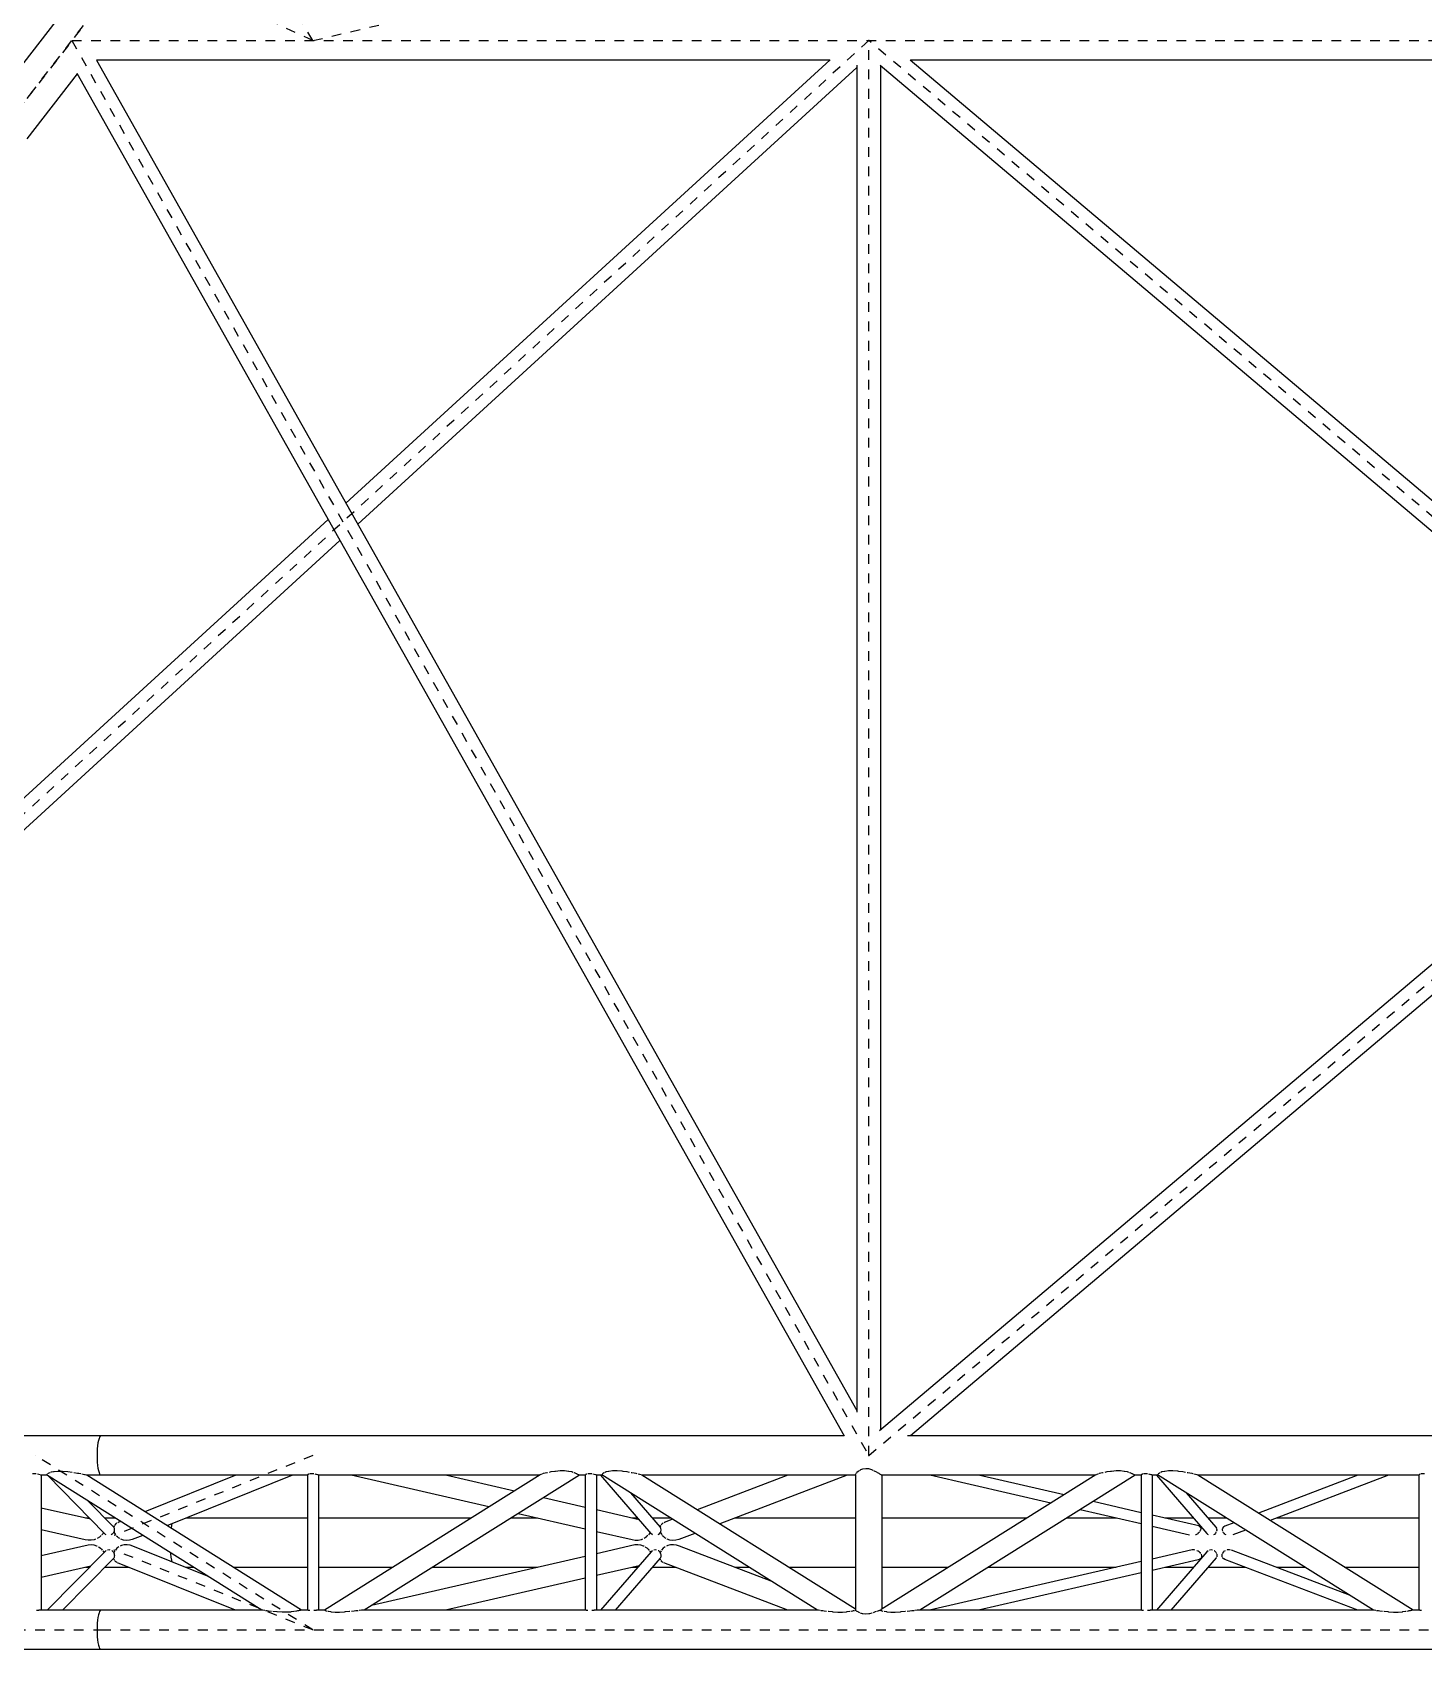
# Model space of a CAD drawing. Header units: millimetres. Extents: x 149919 to 150445, y 136651 to 136866.
# Drawn here: x 150216.85 to 150231.21, y 136806.67 to 136823.36 of the extents above; entities that cross this region are included whole.
import ezdxf

# ---------------------------------------------------------------- set-up
doc = ezdxf.new("R2010")
doc.units = ezdxf.units.MM
doc.header["$LTSCALE"] = 0.25
doc.linetypes.add('CENTER', pattern=[50.8, 31.75, -6.35, 6.35, -6.35])
doc.linetypes.add('XKITLINE00', pattern=[0])

# ---------------------------------------------------------------- blocks, each defined once
blk = doc.blocks.new('çatıı')
at = {"color": 8, "linetype": 'CENTER'}
for p, q in [((7476.9, 17203.1), (7977.9, 17849.7)), ((7476.9, 17203.1), (7977.9, 17849.7)), ((7793.3, 17290.3), (7684, 17470.3)), ((7793.3, 17290.3), (7614.2, 17372.8)), ((7793.3, 17290.3), (8146.2, 17372.8)), ((7602.2, 17364.7), (7476.9, 17203.1)), ((8366.9, 17290.3), (6771.7, 15830.3)), ((7544.5, 17290.3), (8366.9, 15830.3)), ((7544.5, 17290.3), (9008.6, 17290.3)), ((8366.9, 15830.3), (10096.4, 17290.3)), ((10096.4, 15830.3), (8366.9, 17290.3)), ((8366.9, 15830.3), (8366.9, 17290.3)), ((7793.3, 15650.3), (7507.1, 15830.3)), ((7793.3, 15830.3), (7588.2, 15747.8)), ((7793.3, 15650.3), (7588.2, 15732.8)), ((6706.7, 15650.3), (7574.7, 15650.3)), ((7574.7, 15650.3), (9008.6, 15650.3))]:
    blk.add_line(p, q, dxfattribs=at)
at = {"color": 8, "linetype": 'XKITLINE00'}
for p, q in [((7569, 17363.4), (7467.5, 17232.4)), ((7549.9, 17255.8), (7498, 17188.8)), ((7549.5, 17256.6), (8341.5, 15850.6)), ((7569.8, 17270.1), (8354.8, 15876.7)), ((8326.7, 17270), (7569.9, 17270)), ((8327.2, 17270.4), (7827.4, 16813)), ((8354.8, 17262.6), (7839.6, 16791.2)), ((8354.8, 17264.8), (8354.8, 15875.1)), ((9215.8, 16557.7), (8378.7, 17264.4)), ((8379.1, 17264), (8379.1, 15856.5)), ((9233.4, 16574.7), (8409.8, 17270.1)), ((9008.6, 17270), (8409.9, 17270)), ((7808.9, 16796.1), (6828.2, 15898.5)), ((7821.2, 16774.3), (6811.9, 15850.6)), ((9212.8, 16560.3), (8378, 15855.6)), ((9231.7, 16544.3), (8409.9, 15850.6)), ((7574.7, 15850.6), (6809.7, 15850.6)), ((7570.8, 15837.2), (7570.6, 15833.8)), ((7571.1, 15840.4), (7570.8, 15837.2)), ((7571.5, 15843.3), (7571.1, 15840.4)), ((7572, 15845.8), (7571.5, 15843.3)), ((7572, 15845.8), (7571.5, 15843.3)), ((7572.6, 15847.9), (7572, 15845.8)), ((7572.6, 15847.9), (7572, 15845.8)), ((7573.2, 15849.4), (7572.6, 15847.9)), ((7573.2, 15849.4), (7572.6, 15847.9)), ((7573.9, 15850.3), (7573.2, 15849.4)), ((7573.9, 15850.3), (7573.2, 15849.4)), ((7574.7, 15850.6), (7573.9, 15850.3)), ((7574.7, 15850.6), (7573.9, 15850.3)), ((8341.6, 15850.6), (7574.7, 15850.6)), ((9008.6, 15850.6), (8407, 15850.6)), ((7570.6, 15833.8), (7570.5, 15830.3)), ((7570.5, 15830.3), (7570.6, 15826.7)), ((7570.6, 15826.7), (7570.8, 15823.3)), ((7570.8, 15823.3), (7571.1, 15820.1)), ((7571.1, 15820.1), (7571.5, 15817.2)), ((7505.4, 15811.5), (7503.8, 15811.3)), ((7507.1, 15811.4), (7505.4, 15811.5)), ((7507.7, 15811.3), (7507.1, 15811.4)), ((7510.5, 15810.8), (7509.1, 15811.1)), ((7510.6, 15810.7), (7510.5, 15810.8)), ((7511.8, 15810.4), (7510.6, 15810.7)), ((7511.9, 15810.4), (7511.8, 15810.4)), ((7512.6, 15810.1), (7512.2, 15810.3)), ((7512.6, 15810.1), (7512.6, 15810)), ((7512.8, 15810), (7512.6, 15810)), ((7518.9, 15810), (7512.8, 15810)), ((7512.8, 15810), (7512.8, 15670.6)), ((7518.6, 15810.3), (7518.5, 15810.2)), ((7740.6, 15670.6), (7518.5, 15810.2)), ((7518.8, 15810.5), (7518.6, 15810.3)), ((7519.1, 15811.1), (7518.7, 15810.7)), ((7518.7, 15810.7), (7518.8, 15810.5)), ((7519.4, 15811.4), (7519.3, 15811.3)), ((7520.2, 15811.7), (7519.4, 15811.4)), ((7519.6, 15809.6), (7578.2, 15749.9)), ((7520.9, 15812.2), (7520.2, 15811.7)), ((7521.8, 15812.5), (7520.9, 15812.2)), ((7523.1, 15813), (7522.6, 15812.8)), ((7525.5, 15813.4), (7523.1, 15813)), ((7526.3, 15813.6), (7525.5, 15813.4)), ((7530.2, 15813.9), (7526.3, 15813.6)), ((7534.9, 15813.9), (7530.2, 15813.9)), ((7540.2, 15813.4), (7534.9, 15813.9)), ((7545, 15812.8), (7540.2, 15813.4)), ((7550.4, 15811.9), (7546.7, 15812.5)), ((7551.6, 15811.7), (7550.4, 15811.9)), ((7553.8, 15811.3), (7551.6, 15811.7)), ((7557.5, 15810.5), (7554.8, 15811.1)), ((7557.8, 15810.5), (7557.5, 15810.5)), ((7558.4, 15810.3), (7557.8, 15810.5)), ((7559.6, 15810.1), (7558.8, 15810.3)), ((7559.8, 15810), (7559.6, 15810.1)), ((7559.9, 15810), (7559.8, 15810)), ((7574.7, 15810), (7559.9, 15810)), ((7781.6, 15670.6), (7559.9, 15810)), ((7571.5, 15817.2), (7572, 15814.7)), ((7571.5, 15817.2), (7572, 15814.7)), ((7572, 15814.7), (7572.6, 15812.7)), ((7572, 15814.7), (7572.6, 15812.7)), ((7572.6, 15812.7), (7573.2, 15811.2)), ((7572.6, 15812.7), (7573.2, 15811.2)), ((7573.2, 15811.2), (7573.9, 15810.3)), ((7573.2, 15811.2), (7573.9, 15810.3)), ((7574.7, 15810), (7573.9, 15810.3)), ((7574.7, 15810), (7573.9, 15810.3)), ((7787.6, 15810), (7574.7, 15810)), ((7713.6, 15810), (7619.9, 15772.3)), ((7772.1, 15810), (7642.7, 15757.9)), ((7787.7, 15810.3), (7787.6, 15810.3)), ((7787.6, 15810.3), (7787.6, 15670.6)), ((7787.9, 15810.6), (7787.7, 15810.4)), ((7788.3, 15810.7), (7787.9, 15810.6)), ((7788.7, 15811), (7788.3, 15810.7)), ((7789.4, 15811.1), (7788.7, 15811)), ((7791.6, 15811.5), (7790.2, 15811.3)), ((7793.3, 15811.5), (7791.6, 15811.5)), ((7794.2, 15811.3), (7793.3, 15811.5)), ((7796.7, 15810.8), (7795.5, 15811.1)), ((7797, 15810.7), (7796.7, 15810.8)), ((7798, 15810.5), (7797, 15810.7)), ((7798.2, 15810.4), (7798, 15810.5)), ((7798.8, 15810.2), (7798.5, 15810.3)), ((7798.8, 15810.2), (7798.9, 15810)), ((7799, 15810), (7798.9, 15810)), ((8027.3, 15810), (7799, 15810)), ((7799, 15810), (7799, 15670.6)), ((8027.7, 15810.3), (7805.2, 15670.6)), ((7975, 15777.2), (7832.7, 15810)), ((8068.4, 15810), (7846.2, 15670.6)), ((8001.2, 15793.6), (7930.2, 15810)), ((8028.6, 15810.7), (8027.9, 15810.4)), ((8029.8, 15811.1), (8028.6, 15810.7)), ((8031.1, 15811.6), (8030.4, 15811.3)), ((8033, 15812), (8031.1, 15811.6)), ((8034.6, 15812.4), (8033, 15812)), ((8035.4, 15812.6), (8034.6, 15812.4)), ((8039, 15813.3), (8037, 15812.9)), ((8042.9, 15813.8), (8039, 15813.3)), ((8043.7, 15813.9), (8042.9, 15813.8)), ((8048.6, 15814.4), (8043.7, 15813.9)), ((8053.1, 15814.4), (8048.6, 15814.4)), ((8057, 15813.9), (8053.1, 15814.4)), ((8057.4, 15813.8), (8057, 15813.9)), ((8060.4, 15813.3), (8057.4, 15813.8)), ((8061.6, 15812.9), (8060.4, 15813.3)), ((8063.1, 15812.4), (8062.6, 15812.6)), ((8063.9, 15812), (8063.1, 15812.4)), ((8065.3, 15811.5), (8063.9, 15812)), ((8065.7, 15811.3), (8065.3, 15811.5)), ((8066.8, 15810.7), (8066, 15811.1)), ((8067.6, 15810.4), (8066.8, 15810.7)), ((8066.8, 15810.7), (8066.8, 15810.7)), ((8067.9, 15810.3), (8068, 15810)), ((8068.4, 15810), (8068, 15810)), ((8074.4, 15810), (8068.3, 15810)), ((8074.4, 15810.3), (8074.4, 15810.3)), ((8074.4, 15810.3), (8074.4, 15670.6)), ((8074.7, 15810.6), (8074.5, 15810.4)), ((8075.1, 15810.7), (8074.7, 15810.6)), ((8075.5, 15811), (8075.1, 15810.7)), ((8076.1, 15811.1), (8075.5, 15811)), ((8078.4, 15811.5), (8077, 15811.3)), ((8080.1, 15811.5), (8078.4, 15811.5)), ((8081, 15811.3), (8080.1, 15811.5)), ((8083.5, 15810.8), (8082.3, 15811.1)), ((8083.7, 15810.7), (8083.5, 15810.8)), ((8084.8, 15810.5), (8083.7, 15810.7)), ((8085, 15810.4), (8084.8, 15810.5)), ((8085.6, 15810.2), (8085.3, 15810.3)), ((8085.6, 15810.2), (8085.7, 15810)), ((8085.8, 15810), (8085.7, 15810)), ((8092, 15810), (8085.8, 15810)), ((8085.8, 15810), (8085.8, 15670.6)), ((8090.2, 15810), (8142.2, 15749.9)), ((8091.5, 15810.3), (8091.5, 15810.2)), ((8314.1, 15670.6), (8091.5, 15810.2)), ((8091.7, 15810.7), (8091.6, 15810.4)), ((8092, 15811.1), (8091.7, 15810.7)), ((8092.3, 15811.5), (8092.1, 15811.4)), ((8093.3, 15812), (8092.3, 15811.5)), ((8093.7, 15812.4), (8093.3, 15812)), ((8094.2, 15812.6), (8093.7, 15812.4)), ((8095.8, 15813.3), (8094.9, 15812.9)), ((8098.5, 15813.8), (8095.8, 15813.3)), ((8098.8, 15813.9), (8098.5, 15813.8)), ((8102.6, 15814.4), (8098.8, 15813.9)), ((8107.2, 15814.4), (8102.6, 15814.4)), ((8112.4, 15814), (8107.2, 15814.4)), ((8113.4, 15813.8), (8112.4, 15814)), ((8117.6, 15813.3), (8113.4, 15813.8)), ((8120.1, 15812.9), (8117.6, 15813.3)), ((8122.6, 15812.5), (8121.9, 15812.6)), ((8124.8, 15812), (8122.6, 15812.5)), ((8127, 15811.6), (8124.8, 15812)), ((8128, 15811.3), (8127, 15811.6)), ((8130.4, 15810.8), (8128.9, 15811.1)), ((8130.6, 15810.7), (8130.4, 15810.8)), ((8132, 15810.4), (8130.6, 15810.7)), ((8132.9, 15810), (8132.4, 15810.3)), ((8132.9, 15810), (8132.9, 15810)), ((8353.3, 15671.7), (8132.9, 15810)), ((8353.3, 15810), (8133, 15810)), ((8283.4, 15810), (8190, 15774.2)), ((8344.5, 15810), (8213.1, 15759.7)), ((8353.4, 15810.7), (8353.3, 15810.6)), ((8353.3, 15810.6), (8353.3, 15671.3)), ((8353.5, 15811.1), (8353.4, 15810.7)), ((8354.1, 15812), (8353.6, 15811.5)), ((8353.6, 15811.5), (8353.6, 15811.3)), ((8354.5, 15812.6), (8354.1, 15812)), ((8356, 15813.8), (8354.8, 15812.9)), ((8356.3, 15814.1), (8356, 15813.8)), ((8357.1, 15814.6), (8356.3, 15814.1)), ((8358.4, 15815.4), (8357.7, 15815)), ((8360.6, 15816.1), (8358.4, 15815.4)), ((8361, 15816.3), (8360.6, 15816.1)), ((8363.9, 15816.7), (8361, 15816.3)), ((8366.9, 15816.4), (8363.9, 15816.7)), ((8367.9, 15816.1), (8366.9, 15816.4)), ((8370, 15815.6), (8367.9, 15816.1)), ((8371.4, 15815), (8370, 15815.6)), ((8372.9, 15814.3), (8372.3, 15814.6)), ((8373.7, 15813.8), (8372.9, 15814.3)), ((8375.4, 15813), (8373.7, 15813.8)), ((8375.6, 15812.9), (8375.4, 15813)), ((8376.9, 15812), (8376, 15812.6)), ((8377.6, 15811.7), (8376.9, 15812)), ((8378.1, 15811.3), (8377.6, 15811.7)), ((8379.1, 15810.7), (8378.4, 15811.1)), ((8379.2, 15810.7), (8379.1, 15810.7)), ((8379.7, 15810.4), (8379.2, 15810.7)), ((8601.3, 15810.3), (8379.9, 15671.3)), ((8380.2, 15810.1), (8379.9, 15810.3)), ((8380.2, 15810.1), (8380.3, 15810)), ((8380.5, 15810), (8380.3, 15810)), ((8600.9, 15810), (8380.5, 15810)), ((8380.6, 15810), (8380.6, 15671.7)), ((8642, 15810), (8419.8, 15670.6)), ((8555, 15781.2), (8429.9, 15810)), ((8568.5, 15789.7), (8480.3, 15810)), ((8602.2, 15810.7), (8601.5, 15810.4)), ((8603.4, 15811.1), (8602.2, 15810.7)), ((8604.7, 15811.6), (8604, 15811.3)), ((8606.6, 15812), (8604.7, 15811.6)), ((8608.2, 15812.4), (8606.6, 15812)), ((8609, 15812.6), (8608.2, 15812.4)), ((8612.6, 15813.3), (8610.5, 15812.9)), ((8616.5, 15813.8), (8612.6, 15813.3)), ((8617.3, 15813.9), (8616.5, 15813.8)), ((8622.2, 15814.4), (8617.3, 15813.9)), ((8626.7, 15814.4), (8622.2, 15814.4)), ((8630.6, 15813.9), (8626.7, 15814.4)), ((8631, 15813.8), (8630.6, 15813.9)), ((8634, 15813.3), (8631, 15813.8)), ((8635.2, 15812.9), (8634, 15813.3)), ((8636.7, 15812.4), (8636.2, 15812.6)), ((8637.5, 15812), (8636.7, 15812.4)), ((8638.9, 15811.5), (8637.5, 15812)), ((8639.3, 15811.3), (8638.9, 15811.5)), ((8640.4, 15810.7), (8639.6, 15811.1)), ((8641.2, 15810.4), (8640.4, 15810.7)), ((8640.4, 15810.7), (8640.4, 15810.7)), ((8641.5, 15810.3), (8641.6, 15810)), ((8642, 15810), (8641.6, 15810)), ((8648, 15810), (8641.9, 15810)), ((8648, 15810.3), (8648, 15810.3)), ((8648, 15810.3), (8648, 15670.6)), ((8648.3, 15810.6), (8648.1, 15810.4)), ((8648.7, 15810.7), (8648.3, 15810.6)), ((8649.1, 15811), (8648.7, 15810.7)), ((8649.7, 15811.1), (8649.1, 15811)), ((8652, 15811.5), (8650.4, 15811.3)), ((8653.7, 15811.5), (8652, 15811.5)), ((8654.7, 15811.3), (8653.7, 15811.5)), ((8657.1, 15810.8), (8655.9, 15811.1)), ((8657.3, 15810.7), (8657.1, 15810.8)), ((8658.3, 15810.5), (8657.3, 15810.7)), ((8658.6, 15810.4), (8658.3, 15810.5)), ((8659.2, 15810.2), (8658.9, 15810.3)), ((8659.2, 15810.2), (8659.3, 15810)), ((8659.4, 15810), (8659.3, 15810)), ((8665.5, 15810), (8659.4, 15810)), ((8659.4, 15810), (8659.4, 15670.6)), ((8663.8, 15810), (8715.8, 15749.9)), ((8665.1, 15810.3), (8665.1, 15810.2)), ((8887.7, 15670.6), (8665.1, 15810.2)), ((8665.3, 15810.7), (8665.2, 15810.4)), ((8665.6, 15811.1), (8665.3, 15810.7)), ((8665.8, 15811.5), (8665.7, 15811.3)), ((8666.9, 15812), (8665.8, 15811.5)), ((8667.2, 15812.4), (8666.9, 15812)), ((8667.8, 15812.6), (8667.2, 15812.4)), ((8669.4, 15813.3), (8668.5, 15812.9)), ((8672.1, 15813.8), (8669.4, 15813.3)), ((8672.4, 15813.9), (8672.1, 15813.8)), ((8676.2, 15814.4), (8672.4, 15813.9)), ((8680.7, 15814.4), (8676.2, 15814.4)), ((8685.9, 15814), (8680.7, 15814.4)), ((8687, 15813.8), (8685.9, 15814)), ((8691.2, 15813.3), (8687, 15813.8)), ((8693.7, 15812.9), (8691.2, 15813.3)), ((8696.2, 15812.5), (8695.5, 15812.6)), ((8698.4, 15812), (8696.2, 15812.5)), ((8700.6, 15811.6), (8698.4, 15812)), ((8701.6, 15811.3), (8700.6, 15811.6)), ((8704, 15810.8), (8702.5, 15811.1)), ((8704.2, 15810.7), (8704, 15810.8)), ((8705.6, 15810.4), (8704.2, 15810.7)), ((8706.4, 15810), (8706, 15810.3)), ((8706.5, 15810), (8706.4, 15810)), ((8928.7, 15670.6), (8706.5, 15810)), ((8934.8, 15810), (8706.6, 15810)), ((8871.6, 15810), (8769.1, 15770.7)), ((8903.5, 15810), (8781.2, 15763.2)), ((8934.8, 15810.3), (8934.8, 15810.3)), ((8934.8, 15810.3), (8934.8, 15670.6)), ((8935.1, 15810.6), (8934.9, 15810.4)), ((8935.5, 15810.7), (8935.1, 15810.6)), ((8935.9, 15811), (8935.5, 15810.7)), ((8936.5, 15811.1), (8935.9, 15811)), ((8938.8, 15811.5), (8937.2, 15811.3)), ((8940.5, 15811.5), (8938.8, 15811.5)), ((8074.4, 15776.8), (8031.3, 15786.7)), ((8121, 15791.8), (8151.7, 15756.3)), ((8694.6, 15791.8), (8725.3, 15756.2)), ((7563.9, 15764.5), (7512.8, 15776)), ((7561, 15783.5), (7587.8, 15756.2)), ((8074.4, 15754.3), (8005.1, 15770.3)), ((8130, 15764), (8085.8, 15774.1)), ((8648, 15759.7), (8585, 15774.2)), ((8648, 15771.3), (8598.5, 15782.7)), ((7558.3, 15743.3), (7512.8, 15753.6)), ((7562.8, 15765.7), (7558.6, 15765.7)), ((7589.4, 15765.7), (7578.5, 15765.7)), ((7587.8, 15756.2), (7588.1, 15755.5)), ((7588.1, 15756.9), (7587.9, 15756.2)), ((7588.3, 15757.6), (7588.1, 15756.9)), ((7588.1, 15755.5), (7588.2, 15755.1)), ((7588.3, 15753.4), (7588.1, 15751.7)), ((7588.2, 15755.1), (7588.3, 15753.6)), ((7588.5, 15758), (7588.3, 15757.6)), ((7588.3, 15753.6), (7588.3, 15753.4)), ((7589.4, 15759.3), (7588.9, 15758.5)), ((7589.9, 15759.7), (7589.4, 15759.3)), ((7591, 15760.6), (7589.9, 15759.7)), ((7591, 15760.6), (7591, 15760.6)), ((7593.1, 15761.5), (7592, 15761)), ((7594.9, 15762.2), (7593.1, 15761.5)), ((7647.4, 15758.2), (7646.9, 15755.3)), ((7647.4, 15758.2), (7646.9, 15755.3)), ((7647.8, 15760), (7647.4, 15758.2)), ((7647.8, 15760), (7647.4, 15758.2)), ((7787.6, 15765.7), (7662, 15765.7)), ((7956.7, 15765.7), (7799, 15765.7)), ((8025, 15765.7), (7997.7, 15765.7)), ((8128.5, 15765.7), (8122.6, 15765.7)), ((8162.5, 15765.7), (8143.5, 15765.7)), ((8151.8, 15756.8), (8151.6, 15756.3)), ((8151.7, 15756.3), (8152, 15755.5)), ((8152, 15757.6), (8151.8, 15756.8)), ((8152.2, 15758), (8152, 15757.6)), ((8152, 15755.5), (8152.1, 15755.1)), ((8152.2, 15753.4), (8152, 15751.8)), ((8152.1, 15755.1), (8152.2, 15753.6)), ((8152.2, 15753.6), (8152.2, 15753.4)), ((8153.1, 15759.2), (8152.6, 15758.5)), ((8153.6, 15759.7), (8153.1, 15759.2)), ((8154.7, 15760.6), (8153.6, 15759.7)), ((8154.7, 15760.6), (8154.7, 15760.6)), ((8156.8, 15761.5), (8155.7, 15761)), ((8164.5, 15764.5), (8156.8, 15761.5)), ((8353.3, 15765.7), (8228.8, 15765.7)), ((8530.3, 15765.7), (8380.6, 15765.7)), ((8622.2, 15765.7), (8571.3, 15765.7)), ((8707.5, 15757.6), (8659.4, 15768.7)), ((8697.8, 15748.2), (8659.4, 15757.1)), ((8702.1, 15765.7), (8672.6, 15765.7)), ((8708.8, 15756.8), (8707.5, 15757.6)), ((8708.8, 15756.8), (8709.6, 15755.6)), ((8709.4, 15753.6), (8709.1, 15752.6)), ((8709.6, 15754.2), (8709.4, 15753.6)), ((8709.6, 15755.6), (8709.6, 15755.5)), ((8709.6, 15754.9), (8709.6, 15754.2)), ((8736.1, 15765.7), (8717.1, 15765.7)), ((8725.3, 15756.2), (8725.7, 15755.5)), ((8726.1, 15753.3), (8725.8, 15752.1)), ((8725.9, 15754.9), (8726, 15754.8)), ((8726, 15754.8), (8726.1, 15753.6)), ((8726.1, 15753.6), (8726.1, 15753.3)), ((8731.9, 15754.9), (8731.7, 15753.8)), ((8731.7, 15753.8), (8731.7, 15753.6)), ((8731.7, 15753.6), (8731.9, 15752.2)), ((8733, 15756.6), (8732.1, 15755.5)), ((8733.4, 15756.8), (8733, 15756.6)), ((8734.5, 15757.5), (8733.4, 15756.8)), ((8743.6, 15761), (8734.5, 15757.5)), ((8755.7, 15753.4), (8742.7, 15748.4)), ((8934.8, 15765.7), (8787.8, 15765.7)), ((7561.2, 15737.9), (7512.8, 15726.9)), ((7561.5, 15742.8), (7558.3, 15743.3)), ((7564.3, 15738.1), (7561.2, 15737.9)), ((7564.6, 15742.8), (7561.5, 15742.8)), ((7567.4, 15737.7), (7564.3, 15738.1)), ((7567.7, 15743.4), (7564.6, 15742.8)), ((7570.3, 15736.8), (7567.4, 15737.7)), ((7569, 15743.9), (7567.7, 15743.4)), ((7570.6, 15736.7), (7570.3, 15736.8)), ((7572.9, 15746.1), (7570.7, 15744.6)), ((7573.3, 15746.4), (7572.9, 15746.1)), ((7574.9, 15747.8), (7573.3, 15746.4)), ((7576.7, 15750), (7575.5, 15748.5)), ((7576.8, 15750.2), (7576.7, 15750)), ((7577.3, 15750.9), (7576.8, 15750.2)), ((7578.2, 15750), (7578.2, 15749.9)), ((7579.4, 15748.7), (7578.2, 15749.9)), ((7580, 15748.5), (7579.4, 15748.7)), ((7586, 15749), (7585, 15748.5)), ((7587.1, 15750.1), (7586, 15749)), ((7587.3, 15750.2), (7587.1, 15750.1)), ((7588, 15751.5), (7587.3, 15750.2)), ((7588.1, 15751.7), (7588, 15751.5)), ((7588.1, 15751.5), (7588.1, 15751.3)), ((7588.1, 15751.3), (7588.7, 15750.1)), ((7588.7, 15750.1), (7589.1, 15749.1)), ((7589.1, 15749.1), (7589.6, 15748.5)), ((7590.1, 15747.8), (7590.6, 15747.1)), ((7591.6, 15746.3), (7590.6, 15747.1)), ((7592.6, 15745.3), (7591.6, 15746.3)), ((7593.9, 15744.6), (7592.6, 15745.3)), ((7595.7, 15737.3), (7594.3, 15736.7)), ((7597.8, 15743.1), (7595, 15744)), ((7598.6, 15738), (7595.7, 15737.3)), ((7600.8, 15742.7), (7597.8, 15743.1)), ((7601.6, 15738.1), (7598.6, 15738)), ((7603.9, 15742.8), (7600.8, 15742.7)), ((7604.6, 15737.7), (7601.6, 15738.1)), ((7606.9, 15743.5), (7603.9, 15742.8)), ((7607.5, 15736.8), (7604.6, 15737.7)), ((7617.7, 15747.9), (7606.9, 15743.5)), ((7684.5, 15705.9), (7607.5, 15736.8)), ((8122.8, 15743.2), (8085.8, 15751.7)), ((8125.7, 15738), (8085.8, 15728.8)), ((8125.9, 15742.7), (8122.8, 15743.2)), ((8128.7, 15738.2), (8125.7, 15738)), ((8129, 15742.7), (8125.9, 15742.7)), ((8131.7, 15737.8), (8128.7, 15738.2)), ((8132, 15743.3), (8129, 15742.7)), ((8134.6, 15736.9), (8131.7, 15737.8)), ((8133.4, 15743.9), (8132, 15743.3)), ((8135, 15736.7), (8134.6, 15736.9)), ((8137.1, 15746), (8135, 15744.6)), ((8137.4, 15746.3), (8137.1, 15746)), ((8139.1, 15747.8), (8137.4, 15746.3)), ((8140.8, 15750), (8139.6, 15748.5)), ((8141.3, 15750.9), (8140.8, 15750.1)), ((8140.8, 15750.1), (8140.8, 15750)), ((8143.4, 15748.7), (8142.2, 15749.9)), ((8143.9, 15748.5), (8143.4, 15748.7)), ((8150, 15748.9), (8149.1, 15748.5)), ((8151.1, 15750.1), (8150, 15748.9)), ((8151.2, 15750.2), (8151.1, 15750.1)), ((8151.9, 15751.2), (8151.2, 15750.2)), ((8152, 15751.8), (8151.9, 15751.2)), ((8151.9, 15751.3), (8152.5, 15750.1)), ((8152.5, 15750.1), (8152.9, 15749.1)), ((8152.9, 15749.1), (8153.4, 15748.5)), ((8153.9, 15747.8), (8154.5, 15747)), ((8155.4, 15746.3), (8154.5, 15747)), ((8156.5, 15745.3), (8155.4, 15746.3)), ((8157.7, 15744.6), (8156.5, 15745.3)), ((8159.6, 15737.4), (8158.1, 15736.7)), ((8161.7, 15743), (8158.9, 15743.9)), ((8162.5, 15738), (8159.6, 15737.4)), ((8164.8, 15742.6), (8161.7, 15743)), ((8165.6, 15738.2), (8162.5, 15738)), ((8167.9, 15742.8), (8164.8, 15742.6)), ((8168.6, 15737.8), (8165.6, 15738.2)), ((8171, 15743.5), (8167.9, 15742.8)), ((8171.5, 15736.8), (8168.6, 15737.8)), ((8187.6, 15749.9), (8171, 15743.5)), ((8266.4, 15700.5), (8171.5, 15736.8)), ((8704.5, 15748.5), (8704.3, 15748.5)), ((8706.4, 15749.6), (8704.5, 15748.5)), ((8706.9, 15750.1), (8706.4, 15749.6)), ((8708, 15751), (8706.9, 15750.1)), ((8708.4, 15751.5), (8708, 15751)), ((8709.1, 15752.6), (8708.8, 15752.1)), ((8717, 15748.7), (8715.8, 15749.9)), ((8717.5, 15748.5), (8717, 15748.7)), ((8723.6, 15748.9), (8722.6, 15748.5)), ((8724.7, 15750.1), (8723.6, 15748.9)), ((8724.8, 15750.2), (8724.7, 15750.1)), ((8725.6, 15751.5), (8724.8, 15750.2)), ((8731.9, 15752.2), (8732, 15752.1)), ((8732.3, 15751.5), (8732.8, 15750.7)), ((8733.5, 15750.1), (8732.8, 15750.7)), ((8733.5, 15750.1), (8734.2, 15749.3)), ((8735.9, 15748.5), (8734.2, 15749.3)), ((7578.5, 15730.9), (7519.2, 15670.6)), ((7587.9, 15724.4), (7535, 15670.6)), ((7572.8, 15735.5), (7571.9, 15736)), ((7574, 15734.4), (7572.8, 15735.5)), ((7575, 15733.7), (7574, 15734.4)), ((7575, 15733.7), (7575.9, 15732.8)), ((7576.5, 15732.1), (7576.8, 15731.7)), ((7576.8, 15731.7), (7577.4, 15730.6)), ((7577.4, 15730.6), (7577.8, 15730.2)), ((7578.5, 15730.9), (7578.4, 15730.8)), ((7579.7, 15732.1), (7578.5, 15730.9)), ((7579.8, 15732.1), (7579.7, 15732.1)), ((7582.9, 15733), (7581.2, 15732.8)), ((7584, 15732.8), (7582.9, 15733)), ((7586.2, 15731.9), (7585.7, 15732.1)), ((7587.4, 15730.7), (7586.2, 15731.9)), ((7587.5, 15730.6), (7587.4, 15730.7)), ((7587.5, 15730.6), (7587.8, 15730.1)), ((7587.6, 15724.1), (7587.6, 15724)), ((7587.6, 15724), (7587.6, 15723.9)), ((7587.6, 15723.9), (7588.2, 15722.6)), ((7587.8, 15730.1), (7587.9, 15729.9)), ((7588.1, 15730.5), (7587.9, 15729.9)), ((7587.9, 15729.9), (7588.2, 15728.9)), ((7588.1, 15725.1), (7587.9, 15724.4)), ((7588.2, 15730.7), (7588.1, 15730.5)), ((7588.3, 15725.5), (7588.1, 15725.1)), ((7589, 15732.1), (7588.2, 15730.7)), ((7588.2, 15728.9), (7588.3, 15728)), ((7588.3, 15727.9), (7588.3, 15727.2)), ((7588.3, 15727.2), (7588.4, 15727)), ((7588.4, 15727), (7588.3, 15725.7)), ((7588.3, 15725.6), (7588.3, 15725.5)), ((7588.5, 15722.1), (7589.5, 15721.1)), ((7591, 15734.6), (7589.4, 15732.8)), ((7589.5, 15721.1), (7589.8, 15720.7)), ((7591, 15720), (7589.8, 15720.7)), ((7592.9, 15736), (7591, 15734.6)), ((7646.3, 15729.8), (7646.4, 15728.7)), ((7646.3, 15729.8), (7646.4, 15728.7)), ((7646.4, 15728.7), (7646.8, 15725.3)), ((7646.4, 15728.7), (7646.8, 15725.3)), ((7646.8, 15725.3), (7647.4, 15722.3)), ((7646.8, 15725.3), (7647.4, 15722.3)), ((7647.4, 15722.3), (7647.8, 15720.6)), ((7647.4, 15722.3), (7647.8, 15720.6)), ((8074.4, 15726.2), (7853.9, 15675.4)), ((8142.4, 15731), (8090.2, 15670.6)), ((8151.7, 15724.3), (8105.2, 15670.6)), ((8137, 15735.5), (8136.2, 15736)), ((8138.1, 15734.6), (8137, 15735.5)), ((8139.2, 15733.8), (8138.1, 15734.6)), ((8139.2, 15733.8), (8140, 15732.8)), ((8140.6, 15732.1), (8141, 15731.8)), ((8141, 15731.8), (8141.5, 15730.8)), ((8141.5, 15730.8), (8141.8, 15730.3)), ((8143.6, 15732.1), (8142.4, 15731)), ((8143.7, 15732.1), (8143.6, 15732.1)), ((8145.2, 15732.8), (8145.1, 15732.8)), ((8146.9, 15733), (8145.2, 15732.8)), ((8148, 15732.8), (8146.9, 15733)), ((8150.2, 15731.9), (8149.7, 15732.1)), ((8151.3, 15730.8), (8150.2, 15731.9)), ((8151.5, 15730.6), (8151.3, 15730.8)), ((8151.3, 15723.9), (8151.9, 15722.6)), ((8151.5, 15730.6), (8151.7, 15730.2)), ((8151.9, 15730.5), (8151.7, 15730.1)), ((8151.7, 15730.2), (8151.8, 15729.9)), ((8152, 15725.1), (8151.7, 15724.3)), ((8151.8, 15729.9), (8152.1, 15728.8)), ((8152, 15730.8), (8151.9, 15730.5)), ((8152.8, 15732.1), (8152, 15730.8)), ((8152.2, 15725.4), (8152, 15725.1)), ((8152.1, 15728.8), (8152.2, 15728)), ((8152.2, 15727.9), (8152.2, 15727.2)), ((8152.2, 15727.2), (8152.3, 15727)), ((8152.3, 15727), (8152.2, 15725.7)), ((8152.2, 15725.6), (8152.2, 15725.4)), ((8152.2, 15722.1), (8153.2, 15721.1)), ((8154.9, 15734.6), (8153.2, 15732.8)), ((8153.2, 15721.1), (8153.5, 15720.7)), ((8154.7, 15720), (8153.5, 15720.7)), ((8156.7, 15736), (8154.9, 15734.6)), ((8648, 15720.8), (8429.8, 15670.6)), ((8700.7, 15733), (8659.4, 15723.5)), ((8707, 15722.8), (8659.4, 15711.8)), ((8716, 15731), (8663.8, 15670.6)), ((8725.5, 15724.6), (8678.8, 15670.6)), ((8702.9, 15733), (8700.7, 15733)), ((8703.6, 15732.8), (8702.9, 15733)), ((8707, 15731.5), (8705.7, 15732.1)), ((8707.8, 15730.8), (8707, 15731.5)), ((8708.7, 15723.3), (8707, 15722.8)), ((8708.6, 15730.2), (8707.8, 15730.8)), ((8708.6, 15730.2), (8709.4, 15729.1)), ((8709.5, 15723.9), (8708.7, 15723.3)), ((8709.9, 15724.2), (8709.5, 15723.9)), ((8709.9, 15728.5), (8710.3, 15727.2)), ((8710.3, 15725.1), (8709.9, 15724.2)), ((8710.3, 15727.2), (8710.4, 15727)), ((8710.4, 15727), (8710.5, 15725.7)), ((8717.2, 15732.1), (8716, 15731)), ((8717.3, 15732.1), (8717.2, 15732.1)), ((8718.8, 15732.8), (8718.7, 15732.8)), ((8720.5, 15733), (8718.8, 15732.8)), ((8721.6, 15732.8), (8720.5, 15733)), ((8723.8, 15731.9), (8723.3, 15732.1)), ((8724.9, 15730.8), (8723.8, 15731.9)), ((8725.1, 15730.6), (8724.9, 15730.8)), ((8725.1, 15730.6), (8725.9, 15729.1)), ((8725.8, 15725.1), (8725.5, 15724.6)), ((8725.9, 15729.1), (8725.9, 15729.1)), ((8726.1, 15728.5), (8726.3, 15727.5)), ((8726.2, 15725.9), (8726.1, 15725.7)), ((8726.3, 15727.2), (8726.2, 15725.9)), ((8726.3, 15727.5), (8726.3, 15727.2)), ((8731.4, 15728.5), (8731.2, 15728.1)), ((8731.2, 15728.1), (8731.3, 15727.2)), ((8731.3, 15727.2), (8731.2, 15726.5)), ((8731.2, 15726.5), (8731.5, 15725.7)), ((8731.9, 15729.7), (8731.7, 15729.1)), ((8731.7, 15725.1), (8731.7, 15725)), ((8732.8, 15723.9), (8731.7, 15725)), ((8732.9, 15730.8), (8731.9, 15729.7)), ((8732.8, 15723.9), (8732.9, 15723.9)), ((8733.2, 15731.1), (8732.9, 15730.8)), ((8734.5, 15723.1), (8732.9, 15723.9)), ((8734.8, 15732.1), (8733.2, 15731.1)), ((8871.6, 15670.6), (8734.5, 15723.1)), ((8736.9, 15732.9), (8736.7, 15732.8)), ((8739.2, 15733), (8736.9, 15732.9)), ((8740.4, 15732.8), (8739.2, 15733)), ((8863, 15686.1), (8741.4, 15732.6)), ((7564, 15716.1), (7512.8, 15704.6)), ((7562.8, 15714.9), (7558.5, 15714.9)), ((7603.4, 15714.9), (7578.5, 15714.9)), ((7713.5, 15670.6), (7591.7, 15719.6)), ((7670.1, 15714.9), (7662.1, 15714.9)), ((7787.6, 15714.9), (7711.1, 15714.9)), ((7875.7, 15714.9), (7799, 15714.9)), ((8025.2, 15714.9), (7916.8, 15714.9)), ((8074.4, 15703.8), (7930, 15670.6)), ((8130, 15716.6), (8085.8, 15706.5)), ((8128.5, 15714.9), (8122.3, 15714.9)), ((8167.7, 15714.9), (8143.5, 15714.9)), ((8283.3, 15670.6), (8155.3, 15719.6)), ((8243.5, 15714.9), (8228.8, 15714.9)), ((8353.3, 15714.9), (8284.5, 15714.9)), ((8449.3, 15714.9), (8380.6, 15714.9)), ((8648, 15709.2), (8480.3, 15670.6)), ((8622.2, 15714.9), (8490.4, 15714.9)), ((8702.1, 15714.9), (8672.6, 15714.9)), ((8755.9, 15714.9), (8717.1, 15714.9)), ((8817.1, 15714.9), (8787.7, 15714.9)), ((8934.8, 15714.9), (8858.1, 15714.9)), ((7508.9, 15670.4), (7508.1, 15670.3)), ((7510.5, 15670.5), (7508.9, 15670.4)), ((7510.6, 15670.6), (7510.5, 15670.5)), ((7511.7, 15670.6), (7510.6, 15670.6)), ((7511.2, 15670.6), (7510.6, 15670.6)), ((7574.7, 15670.6), (7511.8, 15670.6)), ((7573.9, 15670.3), (7573.2, 15669.4)), ((7573.9, 15670.3), (7573.2, 15669.4)), ((7574.7, 15670.6), (7573.9, 15670.3)), ((7574.7, 15670.6), (7573.9, 15670.3)), ((7741, 15670.6), (7574.7, 15670.6)), ((7741.4, 15670.6), (7741.1, 15670.6)), ((7741.5, 15670.6), (7741.4, 15670.6)), ((7743.6, 15670.3), (7741.5, 15670.6)), ((7746, 15670.1), (7744.3, 15670.2)), ((7747.3, 15669.8), (7746, 15670.1)), ((7750.5, 15669.4), (7747.3, 15669.8)), ((7777.4, 15670.1), (7776.5, 15669.7)), ((7778.7, 15670.2), (7777.4, 15670.1)), ((7778.8, 15670.2), (7778.7, 15670.2)), ((7780.3, 15670.5), (7779.1, 15670.3)), ((7780.4, 15670.6), (7780.3, 15670.5)), ((7780.9, 15670.6), (7780.4, 15670.6)), ((7787.8, 15670.6), (7781, 15670.6)), ((7787.9, 15670.6), (7787.8, 15670.6)), ((7788.3, 15670.6), (7787.9, 15670.6)), ((7788.7, 15670.5), (7788.3, 15670.6)), ((7788.3, 15670.6), (7788.3, 15670.6)), ((7788.4, 15670.6), (7788.3, 15670.6)), ((7790, 15670.3), (7788.7, 15670.5)), ((7790.1, 15670.3), (7790, 15670.3)), ((7795.1, 15670.3), (7794.3, 15670.3)), ((7796.7, 15670.5), (7795.1, 15670.3)), ((7796.9, 15670.6), (7796.7, 15670.5)), ((7798, 15670.6), (7796.9, 15670.6)), ((7797.5, 15670.6), (7796.9, 15670.6)), ((7798, 15670.6), (7798, 15670.6)), ((7805.2, 15670.6), (7798.1, 15670.6)), ((7805.3, 15670.6), (7805.2, 15670.6)), ((7805.7, 15670.3), (7805.3, 15670.6)), ((7805.9, 15670.2), (7805.8, 15670.2)), ((7806.8, 15670), (7805.9, 15670.2)), ((7807.2, 15669.7), (7806.8, 15670)), ((7837.7, 15670), (7835.8, 15669.7)), ((7840.1, 15670.2), (7837.7, 15670)), ((7840.1, 15670.2), (7840.1, 15670.2)), ((7843.4, 15670.6), (7841, 15670.3)), ((7843.5, 15670.6), (7843.4, 15670.6)), ((7843.5, 15670.6), (7843.4, 15670.6)), ((7844.4, 15670.6), (7843.5, 15670.6)), ((8074.6, 15670.6), (7844.6, 15670.6)), ((8074.7, 15670.6), (8074.6, 15670.6)), ((8075.1, 15670.6), (8074.7, 15670.6)), ((8075.5, 15670.5), (8075.1, 15670.6)), ((8075.1, 15670.6), (8075.1, 15670.6)), ((8075.2, 15670.6), (8075.1, 15670.6)), ((8076.8, 15670.3), (8075.5, 15670.5)), ((8076.9, 15670.3), (8076.8, 15670.3)), ((8081.9, 15670.3), (8081.1, 15670.3)), ((8083.5, 15670.5), (8081.9, 15670.3)), ((8083.7, 15670.6), (8083.5, 15670.5)), ((8084.8, 15670.6), (8083.7, 15670.6)), ((8084.3, 15670.6), (8083.7, 15670.6)), ((8084.8, 15670.6), (8084.8, 15670.6)), ((8314.4, 15670.6), (8084.9, 15670.6)), ((8315, 15670.6), (8314.6, 15670.6)), ((8316.8, 15670.3), (8315, 15670.6)), ((8319.5, 15670), (8317.5, 15670.2)), ((8320.9, 15669.8), (8319.5, 15670)), ((8351, 15670), (8350.1, 15669.7)), ((8352.3, 15670.2), (8351, 15670)), ((8352.4, 15670.2), (8352.3, 15670.2)), ((8353.5, 15670.5), (8352.8, 15670.3)), ((8353.3, 15671.3), (8353.4, 15670.9)), ((8353.4, 15670.7), (8353.5, 15670.4)), ((8353.5, 15670.4), (8353.6, 15670.3)), ((8354.1, 15670), (8353.7, 15670.2)), ((8354.6, 15669.5), (8354.1, 15670)), ((8376.9, 15670), (8375.6, 15669.4)), ((8377.6, 15670.1), (8376.9, 15670)), ((8377.8, 15670.2), (8377.6, 15670.1)), ((8378.9, 15670.5), (8378.1, 15670.3)), ((8379, 15670.6), (8378.9, 15670.5)), ((8379.3, 15670.3), (8378.9, 15670.5)), ((8379.2, 15670.8), (8379.1, 15670.7)), ((8379.5, 15671.2), (8379.2, 15670.8)), ((8379.5, 15670.2), (8379.4, 15670.2)), ((8379.9, 15671.3), (8379.5, 15671.2)), ((8380.4, 15670), (8379.5, 15670.2)), ((8380.8, 15669.7), (8380.4, 15670)), ((8411.3, 15670), (8409.4, 15669.7)), ((8413.7, 15670.2), (8411.3, 15670)), ((8417, 15670.6), (8414.5, 15670.3)), ((8417.1, 15670.6), (8417, 15670.6)), ((8417, 15670.6), (8417, 15670.6)), ((8418, 15670.6), (8417.1, 15670.6)), ((8648.2, 15670.6), (8418.2, 15670.6)), ((8648.3, 15670.6), (8648.2, 15670.6)), ((8648.7, 15670.6), (8648.3, 15670.6)), ((8648.7, 15670.6), (8648.6, 15670.6)), ((8649.1, 15670.5), (8648.7, 15670.6)), ((8648.8, 15670.6), (8648.7, 15670.6)), ((8650.4, 15670.3), (8649.1, 15670.5)), ((8650.5, 15670.3), (8650.4, 15670.3)), ((8655.5, 15670.3), (8654.7, 15670.3)), ((8657.1, 15670.5), (8655.5, 15670.3)), ((8657.3, 15670.6), (8657.1, 15670.5)), ((8658.3, 15670.6), (8657.3, 15670.6)), ((8657.9, 15670.6), (8657.3, 15670.6)), ((8658.3, 15670.6), (8658.3, 15670.6)), ((8888, 15670.6), (8658.5, 15670.6)), ((8888.6, 15670.6), (8888.2, 15670.6)), ((8890.4, 15670.3), (8888.6, 15670.6)), ((8893.1, 15670), (8891.1, 15670.2)), ((8894.5, 15669.8), (8893.1, 15670)), ((8924.5, 15670), (8923.7, 15669.7)), ((8925.9, 15670.2), (8924.5, 15670)), ((8926, 15670.2), (8925.9, 15670.2)), ((8927.5, 15670.5), (8926.4, 15670.3)), ((8928.1, 15670.6), (8927.5, 15670.6)), ((8927.5, 15670.6), (8927.5, 15670.5)), ((8935, 15670.6), (8928.2, 15670.6)), ((8935.1, 15670.6), (8935, 15670.6)), ((8935.5, 15670.6), (8935.1, 15670.6)), ((8935.5, 15670.6), (8935.4, 15670.6)), ((8935.9, 15670.5), (8935.5, 15670.6)), ((8935.6, 15670.6), (8935.5, 15670.6)), ((8937.2, 15670.3), (8935.9, 15670.5)), ((8937.4, 15670.3), (8937.2, 15670.3)), ((7570.6, 15653.8), (7570.5, 15650.3)), ((7570.8, 15657.2), (7570.6, 15653.8)), ((7571.1, 15660.4), (7570.8, 15657.2)), ((7571.5, 15663.3), (7571.1, 15660.4)), ((7572, 15665.8), (7571.5, 15663.3)), ((7572.6, 15667.9), (7572, 15665.8)), ((7572.6, 15667.9), (7572, 15665.8)), ((7573.2, 15669.4), (7572.6, 15667.9)), ((7573.2, 15669.4), (7572.6, 15667.9)), ((7755.9, 15668.9), (7751.9, 15669.3)), ((7756.4, 15668.9), (7755.9, 15668.9)), ((7761.4, 15668.5), (7756.4, 15668.9)), ((7766, 15668.5), (7761.4, 15668.5)), ((7770.1, 15668.8), (7766, 15668.5)), ((7770.8, 15668.9), (7770.1, 15668.8)), ((7773.6, 15669.2), (7770.8, 15668.9)), ((7773.9, 15669.3), (7773.6, 15669.2)), ((7776.5, 15669.7), (7774.8, 15669.4)), ((7808.3, 15669.4), (7807.2, 15669.7)), ((7809.3, 15669.2), (7809.1, 15669.2)), ((7811.9, 15668.9), (7809.3, 15669.2)), ((7812.4, 15668.8), (7811.9, 15668.9)), ((7816.1, 15668.4), (7812.4, 15668.8)), ((7820.6, 15668.4), (7816.1, 15668.4)), ((7825.7, 15668.8), (7820.6, 15668.4)), ((7826.5, 15668.9), (7825.7, 15668.8)), ((7830.9, 15669.2), (7826.5, 15668.9)), ((7831.4, 15669.2), (7830.9, 15669.2)), ((7835.8, 15669.7), (7833.2, 15669.4)), ((8323.4, 15669.4), (8320.9, 15669.8)), ((8325.3, 15669.2), (8324.9, 15669.2)), ((8329.5, 15668.9), (8325.3, 15669.2)), ((8330.1, 15668.8), (8329.5, 15668.9)), ((8335.1, 15668.4), (8330.1, 15668.8)), ((8339.7, 15668.4), (8335.1, 15668.4)), ((8343.7, 15668.7), (8339.7, 15668.4)), ((8344.3, 15668.9), (8343.7, 15668.7)), ((8347.3, 15669.2), (8344.3, 15668.9)), ((8347.7, 15669.2), (8347.3, 15669.2)), ((8350.1, 15669.7), (8348.7, 15669.4)), ((8354.8, 15669.4), (8354.6, 15669.5)), ((8356, 15668.9), (8355.2, 15669.2)), ((8356.3, 15668.7), (8356, 15668.9)), ((8357.7, 15668), (8356.3, 15668.7)), ((8358.4, 15667.7), (8358.3, 15667.7)), ((8360.6, 15667.1), (8358.4, 15667.7)), ((8361, 15667), (8360.6, 15667.1)), ((8363.9, 15666.6), (8361, 15667)), ((8366.9, 15666.9), (8363.9, 15666.6)), ((8367.8, 15667.1), (8366.9, 15666.9)), ((8370, 15667.5), (8367.8, 15667.1)), ((8370.6, 15667.7), (8370, 15667.5)), ((8372.9, 15668.5), (8371.4, 15668)), ((8373.7, 15668.9), (8372.9, 15668.5)), ((8375, 15669.2), (8373.7, 15668.9)), ((8381.9, 15669.4), (8380.8, 15669.7)), ((8382.9, 15669.2), (8382.7, 15669.2)), ((8385.5, 15668.9), (8382.9, 15669.2)), ((8386, 15668.8), (8385.5, 15668.9)), ((8389.7, 15668.4), (8386, 15668.8)), ((8394.2, 15668.4), (8389.7, 15668.4)), ((8399.3, 15668.8), (8394.2, 15668.4)), ((8400.1, 15668.9), (8399.3, 15668.8)), ((8404.5, 15669.2), (8400.1, 15668.9)), ((8405, 15669.2), (8404.5, 15669.2)), ((8409.4, 15669.7), (8406.7, 15669.4)), ((8897, 15669.4), (8894.5, 15669.8)), ((8898.9, 15669.2), (8898.5, 15669.2)), ((8903.1, 15668.9), (8898.9, 15669.2)), ((8903.6, 15668.8), (8903.1, 15668.9)), ((8908.6, 15668.4), (8903.6, 15668.8)), ((8913.3, 15668.4), (8908.6, 15668.4)), ((8917.3, 15668.7), (8913.3, 15668.4)), ((8917.9, 15668.9), (8917.3, 15668.7)), ((8920.9, 15669.2), (8917.9, 15668.9)), ((8921.3, 15669.2), (8920.9, 15669.2)), ((8923.7, 15669.7), (8922.3, 15669.4)), ((7570.5, 15650.3), (7570.6, 15646.7)), ((7570.6, 15646.7), (7570.8, 15643.3)), ((7570.8, 15643.3), (7571.1, 15640.1)), ((7571.1, 15640.1), (7571.5, 15637.2)), ((7571.5, 15637.2), (7572, 15634.7)), ((7574.7, 15630), (6726.8, 15630)), ((7572, 15634.7), (7572.6, 15632.7)), ((7572, 15634.7), (7572.6, 15632.7)), ((7572.6, 15632.7), (7573.2, 15631.2)), ((7572.6, 15632.7), (7573.2, 15631.2)), ((7573.2, 15631.2), (7573.9, 15630.3)), ((7573.2, 15631.2), (7573.9, 15630.3)), ((7574.7, 15630), (7573.9, 15630.3)), ((7574.7, 15630), (7573.9, 15630.3)), ((9008.6, 15630), (7574.7, 15630))]:
    blk.add_line(p, q, dxfattribs=at)
for centre in [(7544.5, 17290.3), (7544.5, 17290.3), (7793.3, 17290.3), (7793.3, 17290.3), (7793.3, 17290.3), (8366.9, 17290.3), (8366.9, 17290.3), (8366.9, 17290.3), (7507.1, 15830.3), (7793.3, 15830.3), (8366.9, 15830.3), (8366.9, 15830.3), (8366.9, 15830.3), (7588.2, 15747.8), (7588.2, 15732.8), (7574.7, 15650.3), (7574.7, 15650.3), (7793.3, 15650.3), (7793.3, 15650.3)]:
    blk.add_circle(centre, 0.05, dxfattribs=at)

msp = doc.modelspace()

# ---------------------------------------------------------------- block references
at = {"xscale": 0.009999943142843078, "yscale": 0.009999943142843078, "zscale": 0.009999943142843078}
msp.add_blockref('çatıı', (150141.814, 136650.373), dxfattribs=at)

doc.saveas('drawing.dxf')
